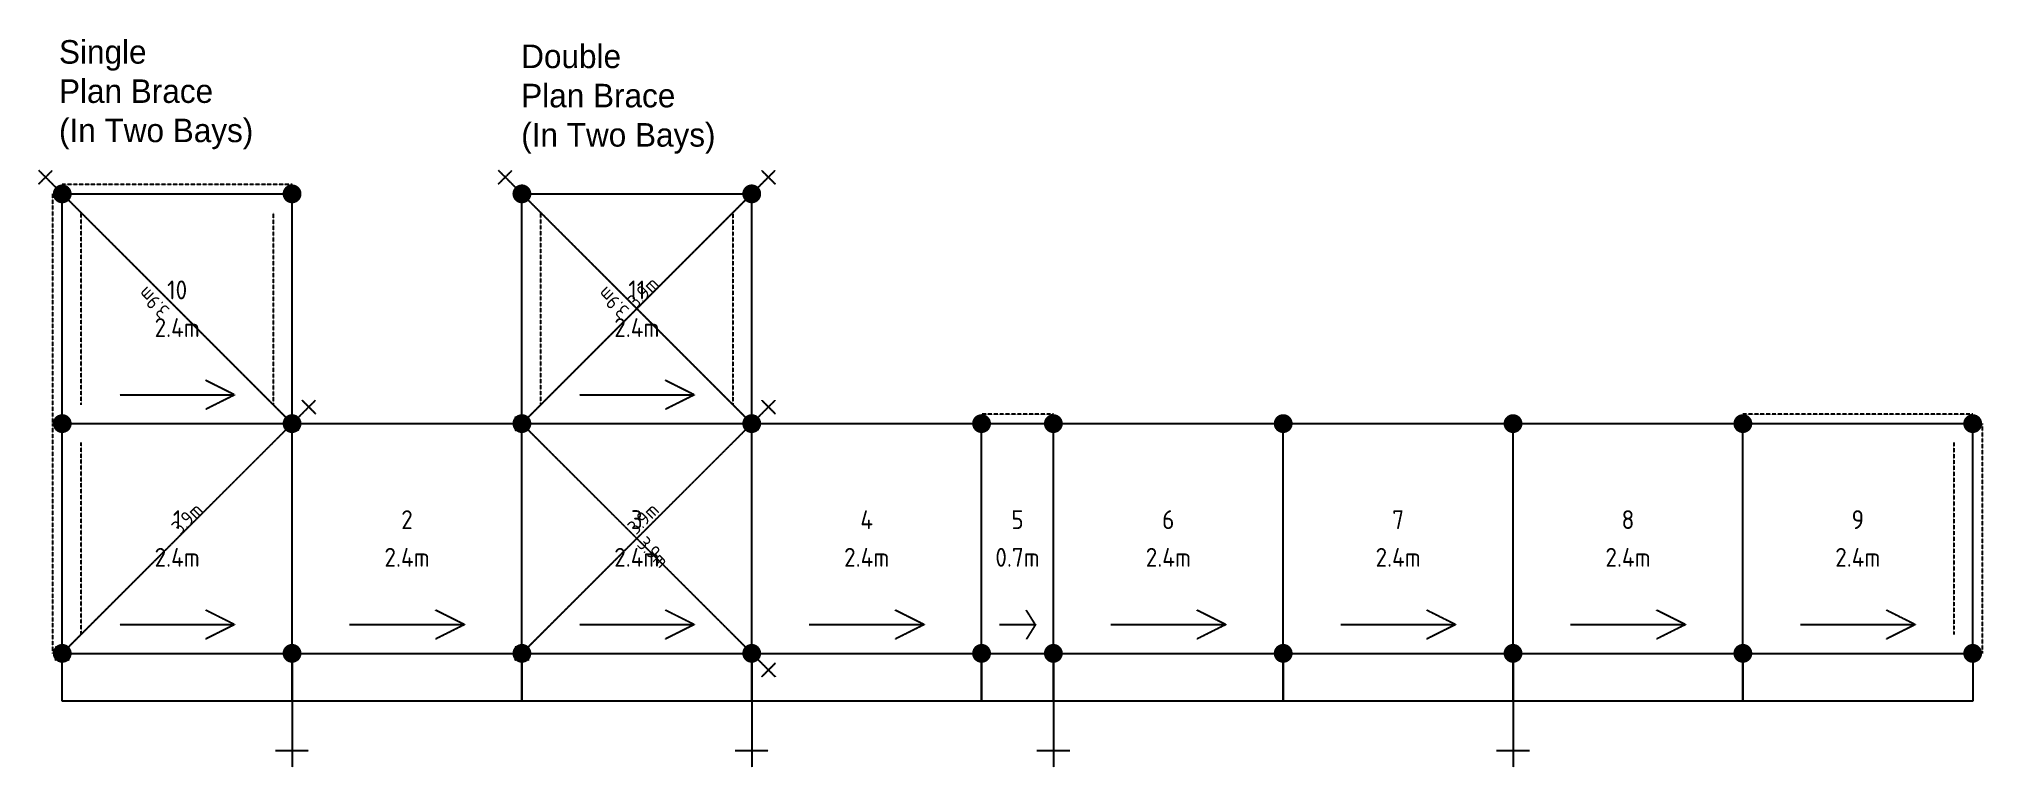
# Model space of a CAD drawing. Header units: millimetres. Extents: x 42845 to 63467, y 6030 to 13761.
import ezdxf
from ezdxf.enums import TextEntityAlignment as Align

# ---------------------------------------------------------------- set-up
doc = ezdxf.new("R2010")
doc.units = ezdxf.units.MM
doc.linetypes.add('KwikScaf_DASHED', pattern=[3.75, 2.5, -1.25])
doc.linetypes.add('KwikScaf_Line', pattern=[1, 1, 0])
doc.layers.get('0').update_dxf_attribs({"linetype": 'CONTINUOUS'})
doc.layers.add('KwikScaf Schematic', color=7, linetype='CONTINUOUS')
doc.styles.add('ARCH', font='archd.shx', dxfattribs={"height": 250})
doc.styles.add('KwikScaf ISO', font='isocp.shx')

msp = doc.modelspace()

# ---------------------------------------------------------------- linework, layer by layer
at = {"layer": 'KwikScaf Schematic', "color": 3, "linetype": 'KwikScaf_Line'}
for p, q in [((45602.3346529628, 9606.041622612222), (42844.61820633527, 12363.75806923976)), ((42844.61820633527, 12222.33671300245), (42986.03956257257, 12363.75806923976)), ((50480.3346529628, 9606.041622612222), (47722.61820633526, 12363.75806923976)), ((47722.61820633526, 12222.33671300245), (47864.03956257257, 12363.75806923976)), ((47899.91329672549, 9606.041622612222), (50657.62974335303, 12363.75806923976)), ((50516.20838711572, 12363.75806923976), (50657.62974335303, 12222.33671300245)), ((43092.62397484414, 12115.75230073088), (45531.62397484414, 12115.75230073088)), ((43092.62397484414, 9676.752300730877), (43092.62397484414, 12115.75230073088)), ((45531.62397484414, 9676.752300730877), (45531.62397484414, 12115.75230073088)), ((47970.62397484414, 12115.75230073088), (50409.62397484414, 12115.75230073088)), ((47970.62397484414, 9676.752300730877), (47970.62397484414, 12115.75230073088)), ((50409.62397484414, 9676.752300730877), (50409.62397484414, 12115.75230073088)), ((44921.87397484414, 9981.627300730877), (44616.99897484414, 10134.06480073088)), ((49799.87397484414, 9981.627300730877), (49494.99897484414, 10134.06480073088)), ((43021.91329672549, 7167.041622612222), (45779.62974335303, 9924.758069239757)), ((43702.37397484414, 9981.627300730877), (44921.87397484414, 9981.627300730877)), ((44921.87397484414, 9981.627300730877), (44616.99897484414, 9829.189800730877)), ((45638.20838711572, 9924.758069239759), (45779.62974335303, 9783.336713002449)), ((47899.91329672549, 7167.041622612222), (50657.62974335303, 9924.758069239757)), ((48580.37397484414, 9981.627300730877), (49799.87397484414, 9981.627300730877)), ((49799.87397484414, 9981.627300730877), (49494.99897484414, 9829.189800730877)), ((50516.20838711572, 9924.758069239759), (50657.62974335303, 9783.336713002449)), ((45460.91329672549, 9606.041622612222), (45602.3346529628, 9747.462978849531)), ((47899.91329672549, 9747.462978849533), (50657.62974335303, 6989.746532221997)), ((48041.3346529628, 9747.462978849533), (47899.91329672549, 9606.041622612222)), ((47899.91329672549, 9747.462978849533), (48041.3346529628, 9606.041622612222)), ((50338.91329672549, 9606.041622612222), (50480.3346529628, 9747.462978849533)), ((43092.62397484414, 9676.752300730877), (45531.62397484414, 9676.752300730877)), ((43092.62397484414, 7237.752300730877), (43092.62397484414, 9676.752300730877)), ((45531.62397484414, 7237.752300730877), (45531.62397484414, 9676.752300730877)), ((45531.62397484414, 9676.752300730877), (47970.62397484414, 9676.752300730877)), ((47970.62397484414, 7237.752300730877), (47970.62397484414, 9676.752300730877)), ((47970.62397484414, 9676.752300730877), (50409.62397484414, 9676.752300730877)), ((50409.62397484414, 9676.752300730877), (52848.62397484414, 9676.752300730877)), ((50409.62397484414, 7237.752300730877), (50409.62397484414, 9676.752300730877)), ((52848.62397484414, 7237.752300730877), (52848.62397484414, 9676.752300730877)), ((53610.62397484414, 9676.752300730877), (56049.62397484414, 9676.752300730877)), ((56049.62397484414, 9676.752300730877), (58488.62397484414, 9676.752300730877)), ((56049.62397484414, 7237.752300730877), (56049.62397484414, 9676.752300730877)), ((58488.62397484414, 9676.752300730877), (60927.62397484414, 9676.752300730877)), ((58488.62397484414, 7237.752300730877), (58488.62397484414, 9676.752300730877)), ((60927.62397484414, 9676.752300730877), (63366.62397484414, 9676.752300730877)), ((60927.62397484414, 7237.752300730877), (60927.62397484414, 9676.752300730877)), ((63366.62397484414, 7237.752300730877), (63366.62397484414, 9676.752300730877)), ((44921.87397484414, 7542.627300730877), (44616.99897484414, 7695.064800730877)), ((47360.87397484414, 7542.627300730877), (47055.99897484414, 7695.064800730877)), ((49799.87397484414, 7542.627300730877), (49494.99897484414, 7695.064800730877)), ((52238.87397484414, 7542.627300730877), (51933.99897484414, 7695.064800730877)), ((55439.87397484414, 7542.627300730877), (55134.99897484414, 7695.064800730877)), ((57878.87397484414, 7542.627300730877), (57573.99897484414, 7695.064800730877)), ((60317.87397484414, 7542.627300730877), (60012.99897484414, 7695.064800730877)), ((62756.87397484414, 7542.627300730877), (62451.99897484414, 7695.064800730877)), ((43702.37397484414, 7542.627300730877), (44921.87397484414, 7542.627300730877)), ((44921.87397484414, 7542.627300730877), (44616.99897484414, 7390.189800730877)), ((46141.37397484414, 7542.627300730877), (47360.87397484414, 7542.627300730877)), ((47360.87397484414, 7542.627300730877), (47055.99897484414, 7390.189800730877)), ((48580.37397484414, 7542.627300730877), (49799.87397484414, 7542.627300730877)), ((49799.87397484414, 7542.627300730877), (49494.99897484414, 7390.189800730877)), ((51019.37397484414, 7542.627300730877), (52238.87397484414, 7542.627300730877)), ((52238.87397484414, 7542.627300730877), (51933.99897484414, 7390.189800730877)), ((54220.37397484414, 7542.627300730877), (55439.87397484414, 7542.627300730877)), ((55439.87397484414, 7542.627300730877), (55134.99897484414, 7390.189800730877)), ((56659.37397484414, 7542.627300730877), (57878.87397484414, 7542.627300730877)), ((57878.87397484414, 7542.627300730877), (57573.99897484414, 7390.189800730877)), ((59098.37397484414, 7542.627300730877), (60317.87397484414, 7542.627300730877)), ((60317.87397484414, 7542.627300730877), (60012.99897484414, 7390.189800730877)), ((61537.37397484414, 7542.627300730877), (62756.87397484414, 7542.627300730877)), ((62756.87397484414, 7542.627300730877), (62451.99897484414, 7390.189800730877)), ((43021.91329672549, 7308.462978849532), (43163.3346529628, 7167.041622612222)), ((43092.62397484414, 7237.752300730877), (45531.62397484414, 7237.752300730877)), ((43092.62397484414, 6729.752300730877), (43092.62397484414, 7237.752300730877)), ((45531.62397484414, 7237.752300730877), (45531.62397484414, 6729.752300730877)), ((45531.62397484414, 7237.752300730877), (47970.62397484414, 7237.752300730877)), ((45531.62397484414, 6729.752300730877), (45531.62397484414, 7237.752300730877)), ((47899.91329672549, 7308.462978849532), (48041.3346529628, 7167.041622612222)), ((47970.62397484414, 7237.752300730877), (47970.62397484414, 6729.752300730877)), ((47970.62397484414, 7237.752300730877), (50409.62397484414, 7237.752300730877)), ((47970.62397484414, 6729.752300730877), (47970.62397484414, 7237.752300730877)), ((50409.62397484414, 7237.752300730877), (52848.62397484414, 7237.752300730877)), ((50409.62397484414, 6729.752300730877), (50409.62397484414, 7237.752300730877)), ((50409.62397484414, 7237.752300730877), (50409.62397484414, 6729.752300730877)), ((52848.62397484414, 7237.752300730877), (52848.62397484414, 6729.752300730877)), ((53610.62397484414, 7237.752300730877), (56049.62397484414, 7237.752300730877)), ((53610.62397484414, 6729.752300730877), (53610.62397484414, 7237.752300730877)), ((56049.62397484414, 7237.752300730877), (58488.62397484414, 7237.752300730877)), ((56049.62397484414, 6729.752300730877), (56049.62397484414, 7237.752300730877)), ((56049.62397484414, 7237.752300730877), (56049.62397484414, 6729.752300730877)), ((58488.62397484414, 7237.752300730877), (60927.62397484414, 7237.752300730877)), ((58488.62397484414, 6729.752300730877), (58488.62397484414, 7237.752300730877)), ((58488.62397484414, 7237.752300730877), (58488.62397484414, 6729.752300730877)), ((60927.62397484414, 7237.752300730877), (63366.62397484414, 7237.752300730877)), ((60927.62397484414, 6729.752300730877), (60927.62397484414, 7237.752300730877)), ((60927.62397484414, 7237.752300730877), (60927.62397484414, 6729.752300730877)), ((63366.62397484414, 7237.752300730877), (63366.62397484414, 6729.752300730877)), ((50657.62974335303, 7131.167888459306), (50516.20838711572, 6989.746532221996)), ((45531.62397484414, 6729.752300730877), (43092.62397484414, 6729.752300730877)), ((45531.62397484414, 6729.752300730877), (45531.62397484414, 6029.752300730877)), ((47970.62397484414, 6729.752300730877), (45531.62397484414, 6729.752300730877)), ((50409.62397484414, 6729.752300730877), (47970.62397484414, 6729.752300730877)), ((52848.62397484414, 6729.752300730877), (50409.62397484414, 6729.752300730877)), ((50409.62397484414, 6729.752300730877), (50409.62397484414, 6029.752300730877)), ((56049.62397484414, 6729.752300730877), (53610.62397484414, 6729.752300730877)), ((58488.62397484414, 6729.752300730877), (56049.62397484414, 6729.752300730877)), ((60927.62397484414, 6729.752300730877), (58488.62397484414, 6729.752300730877)), ((58488.62397484414, 6729.752300730877), (58488.62397484414, 6029.752300730877)), ((63366.62397484414, 6729.752300730877), (60927.62397484414, 6729.752300730877)), ((45356.62397484414, 6204.752300730877), (45706.62397484414, 6204.752300730877)), ((50234.62397484414, 6204.752300730877), (50584.62397484414, 6204.752300730877)), ((58313.62397484414, 6204.752300730877), (58663.62397484414, 6204.752300730877))]:
    msp.add_line(p, q, dxfattribs=at)
at = {"layer": 'KwikScaf Schematic', "color": 3, "linetype": 'KwikScaf_DASHED'}
for p, q in [((45531.62397484414, 12215.75230073088), (43092.62397484414, 12215.75230073088)), ((42992.62397484414, 9676.752300730877), (42992.62397484414, 12115.75230073088)), ((43292.62397484414, 9876.752300730877), (43292.62397484414, 11915.75230073088)), ((45331.62397484414, 11915.75230073088), (45331.62397484414, 9876.752300730877)), ((48170.62397484414, 9876.752300730877), (48170.62397484414, 11915.75230073088)), ((50209.62397484414, 11915.75230073088), (50209.62397484414, 9876.752300730877)), ((63366.62397484414, 9776.752300730877), (60927.62397484414, 9776.752300730877)), ((42992.62397484414, 7237.752300730877), (42992.62397484414, 9676.752300730877)), ((63466.62397484414, 9676.752300730877), (63466.62397484414, 7237.752300730877)), ((43292.62397484414, 7437.752300730877), (43292.62397484414, 9476.752300730877)), ((63166.62397484414, 9476.752300730877), (63166.62397484414, 7437.752300730877))]:
    msp.add_line(p, q, dxfattribs=at)
at = {"layer": 'KwikScaf Schematic', "color": 4, "linetype": 'KwikScaf_DASHED'}
msp.add_line((53610.62397484414, 9776.752300730877), (52848.62397484414, 9776.752300730877), dxfattribs=at)
at = {"layer": 'KwikScaf Schematic', "color": 4, "linetype": 'KwikScaf_Line'}
for p, q in [((52848.62397484414, 9676.752300730877), (53610.62397484414, 9676.752300730877)), ((53610.62397484414, 7237.752300730877), (53610.62397484414, 9676.752300730877)), ((53420.12397484414, 7542.627300730877), (53324.87397484414, 7695.064800730877)), ((53039.12397484414, 7542.627300730877), (53420.12397484414, 7542.627300730877)), ((53420.12397484414, 7542.627300730877), (53324.87397484414, 7390.189800730877)), ((52848.62397484414, 7237.752300730877), (53610.62397484414, 7237.752300730877)), ((52848.62397484414, 6729.752300730877), (52848.62397484414, 7237.752300730877)), ((53610.62397484414, 7237.752300730877), (53610.62397484414, 6729.752300730877)), ((53610.62397484414, 6729.752300730877), (52848.62397484414, 6729.752300730877)), ((53610.62397484414, 6729.752300730877), (53610.62397484414, 6029.752300730877)), ((53435.62397484414, 6204.752300730877), (53785.62397484414, 6204.752300730877))]:
    msp.add_line(p, q, dxfattribs=at)
at = {"layer": 'KwikScaf Schematic', "color": 3, "linetype": 'KwikScaf_Line'}
for points in [[(43092.62397484414, 12165.75230073088, 100, 99.99999999999999, -0.1989123673796627), (43127.97931390347, 12151.1076397902, 99.99999999999999, 100, -0.1989123673796593), (43142.62397484414, 12115.75230073088, 100, 100, -0.1989123673796575), (43127.97931390347, 12080.39696167155, 100, 100, -0.1989123673796525), (43092.62397484414, 12065.75230073088, 100, 100, -0.1989123673796525), (43057.26863578481, 12080.39696167155, 100, 100, -0.1989123673796575), (43042.62397484414, 12115.75230073088, 100, 99.99999999999999, -0.1989123673796593), (43057.26863578481, 12151.1076397902, 99.99999999999999, 100, -0.1989123673796627)], [(47970.62397484414, 12165.75230073088, 100, 99.99999999999999, -0.1989123673796627), (48005.97931390347, 12151.1076397902, 99.99999999999999, 100, -0.1989123673796593), (48020.62397484414, 12115.75230073088, 100, 100, -0.1989123673796575), (48005.97931390347, 12080.39696167155, 100, 100, -0.1989123673796525), (47970.62397484414, 12065.75230073088, 100, 100, -0.1989123673796525), (47935.26863578481, 12080.39696167155, 100, 100, -0.1989123673796575), (47920.62397484414, 12115.75230073088, 100, 99.99999999999999, -0.1989123673796593), (47935.26863578481, 12151.1076397902, 99.99999999999999, 100, -0.1989123673796627)], [(43092.62397484414, 9726.752300730877, 100, 99.99999999999999, -0.1989123673796627), (43127.97931390347, 9712.107639790203, 99.99999999999999, 100, -0.1989123673796593), (43142.62397484414, 9676.752300730877, 100, 100, -0.1989123673796575), (43127.97931390347, 9641.39696167155, 100, 100, -0.1989123673796525), (43092.62397484414, 9626.752300730877, 100, 100, -0.1989123673796525), (43057.26863578481, 9641.39696167155, 100, 100, -0.1989123673796575), (43042.62397484414, 9676.752300730877, 100, 99.99999999999999, -0.1989123673796593), (43057.26863578481, 9712.107639790203, 99.99999999999999, 100, -0.1989123673796627)], [(45531.62397484414, 9726.752300730877, 100, 99.99999999999999, -0.1989123673796593), (45566.97931390347, 9712.107639790205, 99.99999999999999, 100, -0.1989123673796627), (45581.62397484414, 9676.752300730877, 100, 99.99999999999999, -0.1989123673796627), (45566.97931390347, 9641.39696167155, 99.99999999999999, 100, -0.1989123673796593), (45531.62397484414, 9626.752300730877, 100, 100, -0.1989123673796575), (45496.26863578481, 9641.39696167155, 100, 100, -0.1989123673796525), (45481.62397484414, 9676.752300730877, 100, 100, -0.1989123673796525), (45496.26863578481, 9712.107639790205, 100, 100, -0.1989123673796575)], [(45531.62397484414, 9726.752300730877, 100, 99.99999999999999, -0.1989123673796627), (45566.97931390347, 9712.107639790203, 99.99999999999999, 100, -0.1989123673796593), (45581.62397484414, 9676.752300730877, 100, 100, -0.1989123673796575), (45566.97931390347, 9641.39696167155, 100, 100, -0.1989123673796525), (45531.62397484414, 9626.752300730877, 100, 100, -0.1989123673796525), (45496.26863578481, 9641.39696167155, 100, 100, -0.1989123673796575), (45481.62397484414, 9676.752300730877, 100, 99.99999999999999, -0.1989123673796593), (45496.26863578481, 9712.107639790203, 99.99999999999999, 100, -0.1989123673796627)], [(47970.62397484414, 9726.752300730877, 100, 99.99999999999999, -0.1989123673796627), (48005.97931390347, 9712.107639790203, 99.99999999999999, 100, -0.1989123673796593), (48020.62397484414, 9676.752300730877, 100, 100, -0.1989123673796575), (48005.97931390347, 9641.39696167155, 100, 100, -0.1989123673796525), (47970.62397484414, 9626.752300730877, 100, 100, -0.1989123673796525), (47935.26863578481, 9641.39696167155, 100, 100, -0.1989123673796575), (47920.62397484414, 9676.752300730877, 100, 99.99999999999999, -0.1989123673796593), (47935.26863578481, 9712.107639790203, 99.99999999999999, 100, -0.1989123673796627)], [(50409.62397484414, 9726.752300730877, 100, 99.99999999999999, -0.1989123673796627), (50444.97931390347, 9712.107639790203, 99.99999999999999, 100, -0.1989123673796593), (50459.62397484414, 9676.752300730877, 100, 100, -0.1989123673796575), (50444.97931390347, 9641.39696167155, 100, 100, -0.1989123673796525), (50409.62397484414, 9626.752300730877, 100, 100, -0.1989123673796525), (50374.26863578481, 9641.39696167155, 100, 100, -0.1989123673796575), (50359.62397484414, 9676.752300730877, 100, 99.99999999999999, -0.1989123673796593), (50374.26863578481, 9712.107639790203, 99.99999999999999, 100, -0.1989123673796627)], [(50409.62397484414, 9726.752300730877, 100, 99.99999999999999, -0.1989123673796593), (50444.97931390347, 9712.107639790205, 99.99999999999999, 100, -0.1989123673796627), (50459.62397484414, 9676.752300730877, 100, 99.99999999999999, -0.1989123673796627), (50444.97931390347, 9641.39696167155, 99.99999999999999, 100, -0.1989123673796593), (50409.62397484414, 9626.752300730877, 100, 100, -0.1989123673796575), (50374.26863578481, 9641.39696167155, 100, 100, -0.1989123673796525), (50359.62397484414, 9676.752300730877, 100, 100, -0.1989123673796525), (50374.26863578481, 9712.107639790205, 100, 100, -0.1989123673796575)], [(53610.62397484414, 9726.752300730877, 100, 99.99999999999999, -0.1989123673796627), (53645.97931390347, 9712.107639790203, 99.99999999999999, 100, -0.1989123673796593), (53660.62397484414, 9676.752300730877, 100, 100, -0.1989123673796575), (53645.97931390347, 9641.39696167155, 100, 100, -0.1989123673796525), (53610.62397484414, 9626.752300730877, 100, 100, -0.1989123673796525), (53575.26863578481, 9641.39696167155, 100, 100, -0.1989123673796575), (53560.62397484414, 9676.752300730877, 100, 99.99999999999999, -0.1989123673796593), (53575.26863578481, 9712.107639790203, 99.99999999999999, 100, -0.1989123673796627)], [(56049.62397484414, 9726.752300730877, 100, 99.99999999999999, -0.1989123673796627), (56084.97931390347, 9712.107639790203, 99.99999999999999, 100, -0.1989123673796593), (56099.62397484414, 9676.752300730877, 100, 100, -0.1989123673796575), (56084.97931390347, 9641.39696167155, 100, 100, -0.1989123673796525), (56049.62397484414, 9626.752300730877, 100, 100, -0.1989123673796525), (56014.26863578481, 9641.39696167155, 100, 100, -0.1989123673796575), (55999.62397484414, 9676.752300730877, 100, 99.99999999999999, -0.1989123673796593), (56014.26863578481, 9712.107639790203, 99.99999999999999, 100, -0.1989123673796627)], [(58488.62397484414, 9726.752300730877, 100, 99.99999999999999, -0.1989123673796627), (58523.97931390347, 9712.107639790203, 99.99999999999999, 100, -0.1989123673796593), (58538.62397484414, 9676.752300730877, 100, 100, -0.1989123673796575), (58523.97931390347, 9641.39696167155, 100, 100, -0.1989123673796525), (58488.62397484414, 9626.752300730877, 100, 100, -0.1989123673796525), (58453.26863578481, 9641.39696167155, 100, 100, -0.1989123673796575), (58438.62397484414, 9676.752300730877, 100, 99.99999999999999, -0.1989123673796593), (58453.26863578481, 9712.107639790203, 99.99999999999999, 100, -0.1989123673796627)], [(60927.62397484414, 9726.752300730877, 100, 99.99999999999999, -0.1989123673796627), (60962.97931390347, 9712.107639790203, 99.99999999999999, 100, -0.1989123673796593), (60977.62397484414, 9676.752300730877, 100, 100, -0.1989123673796575), (60962.97931390347, 9641.39696167155, 100, 100, -0.1989123673796525), (60927.62397484414, 9626.752300730877, 100, 100, -0.1989123673796525), (60892.26863578481, 9641.39696167155, 100, 100, -0.1989123673796575), (60877.62397484414, 9676.752300730877, 100, 99.99999999999999, -0.1989123673796593), (60892.26863578481, 9712.107639790203, 99.99999999999999, 100, -0.1989123673796627)], [(45531.62397484414, 7287.752300730877, 100, 99.99999999999999, -0.1989123673796593), (45566.97931390347, 7273.107639790205, 99.99999999999999, 100, -0.1989123673796627), (45581.62397484414, 7237.752300730877, 100, 99.99999999999999, -0.1989123673796627), (45566.97931390347, 7202.396961671549, 99.99999999999999, 100, -0.1989123673796593), (45531.62397484414, 7187.752300730877, 100, 100, -0.1989123673796575), (45496.26863578481, 7202.39696167155, 100, 100, -0.1989123673796525), (45481.62397484414, 7237.752300730877, 100, 100, -0.1989123673796525), (45496.26863578481, 7273.107639790204, 100, 100, -0.1989123673796575)], [(47970.62397484414, 7287.752300730877, 100, 99.99999999999999, -0.1989123673796593), (48005.97931390347, 7273.107639790205, 99.99999999999999, 100, -0.1989123673796627), (48020.62397484414, 7237.752300730877, 100, 99.99999999999999, -0.1989123673796627), (48005.97931390347, 7202.396961671549, 99.99999999999999, 100, -0.1989123673796593), (47970.62397484414, 7187.752300730877, 100, 100, -0.1989123673796575), (47935.26863578481, 7202.39696167155, 100, 100, -0.1989123673796525), (47920.62397484414, 7237.752300730877, 100, 100, -0.1989123673796525), (47935.26863578481, 7273.107639790204, 100, 100, -0.1989123673796575)], [(50409.62397484414, 7287.752300730877, 100, 99.99999999999999, -0.1989123673796593), (50444.97931390347, 7273.107639790205, 99.99999999999999, 100, -0.1989123673796627), (50459.62397484414, 7237.752300730877, 100, 99.99999999999999, -0.1989123673796627), (50444.97931390347, 7202.396961671549, 99.99999999999999, 100, -0.1989123673796593), (50409.62397484414, 7187.752300730877, 100, 100, -0.1989123673796575), (50374.26863578481, 7202.39696167155, 100, 100, -0.1989123673796525), (50359.62397484414, 7237.752300730877, 100, 100, -0.1989123673796525), (50374.26863578481, 7273.107639790204, 100, 100, -0.1989123673796575)], [(52848.62397484414, 7287.752300730877, 100, 99.99999999999999, -0.1989123673796593), (52883.97931390347, 7273.107639790205, 99.99999999999999, 100, -0.1989123673796627), (52898.62397484414, 7237.752300730877, 100, 99.99999999999999, -0.1989123673796627), (52883.97931390347, 7202.396961671549, 99.99999999999999, 100, -0.1989123673796593), (52848.62397484414, 7187.752300730877, 100, 100, -0.1989123673796575), (52813.26863578481, 7202.39696167155, 100, 100, -0.1989123673796525), (52798.62397484414, 7237.752300730877, 100, 100, -0.1989123673796525), (52813.26863578481, 7273.107639790204, 100, 100, -0.1989123673796575)], [(56049.62397484414, 7287.752300730877, 100, 99.99999999999999, -0.1989123673796593), (56084.97931390347, 7273.107639790205, 99.99999999999999, 100, -0.1989123673796627), (56099.62397484414, 7237.752300730877, 100, 99.99999999999999, -0.1989123673796627), (56084.97931390347, 7202.396961671549, 99.99999999999999, 100, -0.1989123673796593), (56049.62397484414, 7187.752300730877, 100, 100, -0.1989123673796575), (56014.26863578481, 7202.39696167155, 100, 100, -0.1989123673796525), (55999.62397484414, 7237.752300730877, 100, 100, -0.1989123673796525), (56014.26863578481, 7273.107639790204, 100, 100, -0.1989123673796575)], [(58488.62397484414, 7287.752300730877, 100, 99.99999999999999, -0.1989123673796593), (58523.97931390347, 7273.107639790205, 99.99999999999999, 100, -0.1989123673796627), (58538.62397484414, 7237.752300730877, 100, 99.99999999999999, -0.1989123673796627), (58523.97931390347, 7202.396961671549, 99.99999999999999, 100, -0.1989123673796593), (58488.62397484414, 7187.752300730877, 100, 100, -0.1989123673796575), (58453.26863578481, 7202.39696167155, 100, 100, -0.1989123673796525), (58438.62397484414, 7237.752300730877, 100, 100, -0.1989123673796525), (58453.26863578481, 7273.107639790204, 100, 100, -0.1989123673796575)], [(60927.62397484414, 7287.752300730877, 100, 99.99999999999999, -0.1989123673796593), (60962.97931390347, 7273.107639790205, 99.99999999999999, 100, -0.1989123673796627), (60977.62397484414, 7237.752300730877, 100, 99.99999999999999, -0.1989123673796627), (60962.97931390347, 7202.396961671549, 99.99999999999999, 100, -0.1989123673796593), (60927.62397484414, 7187.752300730877, 100, 100, -0.1989123673796575), (60892.26863578481, 7202.39696167155, 100, 100, -0.1989123673796525), (60877.62397484414, 7237.752300730877, 100, 100, -0.1989123673796525), (60892.26863578481, 7273.107639790204, 100, 100, -0.1989123673796575)], [(63366.62397484414, 7287.752300730877, 100, 99.99999999999999, -0.1989123673796593), (63401.97931390347, 7273.107639790205, 99.99999999999999, 100, -0.1989123673796627), (63416.62397484414, 7237.752300730877, 100, 99.99999999999999, -0.1989123673796627), (63401.97931390347, 7202.396961671549, 99.99999999999999, 100, -0.1989123673796593), (63366.62397484414, 7187.752300730877, 100, 100, -0.1989123673796575), (63331.26863578481, 7202.39696167155, 100, 100, -0.1989123673796525), (63316.62397484414, 7237.752300730877, 100, 100, -0.1989123673796525), (63331.26863578481, 7273.107639790204, 100, 100, -0.1989123673796575)]]:
    msp.add_lwpolyline(points, format="xyseb", close=True, dxfattribs=at)
at = {"layer": 'KwikScaf Schematic', "color": 3, "linetype": 'KwikScaf_Line', "const_width": 100}
for points in [[(45531.62397484414, 12165.75230073088, -0.1989123673796651), (45566.97931390347, 12151.1076397902, -0.1989123673796651), (45581.62397484414, 12115.75230073088, -0.1989123673796603), (45566.97931390347, 12080.39696167155, -0.1989123673796536), (45531.62397484414, 12065.75230073088, -0.1989123673796489), (45496.26863578481, 12080.39696167155, -0.1989123673796489), (45481.62397484414, 12115.75230073088, -0.1989123673796536), (45496.26863578481, 12151.1076397902, -0.1989123673796603)], [(50409.62397484414, 12165.75230073088, -0.1989123673796651), (50444.97931390347, 12151.1076397902, -0.1989123673796651), (50459.62397484414, 12115.75230073088, -0.1989123673796603), (50444.97931390347, 12080.39696167155, -0.1989123673796536), (50409.62397484414, 12065.75230073088, -0.1989123673796489), (50374.26863578481, 12080.39696167155, -0.1989123673796489), (50359.62397484414, 12115.75230073088, -0.1989123673796536), (50374.26863578481, 12151.1076397902, -0.1989123673796603)], [(43092.62397484414, 9726.752300730877, -0.198912367379658), (43127.97931390347, 9712.107639790205, -0.198912367379658), (43142.62397484414, 9676.752300730877, -0.198912367379658), (43127.97931390347, 9641.39696167155, -0.198912367379658), (43092.62397484414, 9626.752300730877, -0.198912367379658), (43057.26863578481, 9641.39696167155, -0.198912367379658), (43042.62397484414, 9676.752300730877, -0.198912367379658), (43057.26863578481, 9712.107639790205, -0.198912367379658)], [(45531.62397484414, 9726.752300730877, -0.1989123673796651), (45566.97931390347, 9712.107639790203, -0.1989123673796651), (45581.62397484414, 9676.752300730877, -0.1989123673796603), (45566.97931390347, 9641.39696167155, -0.1989123673796536), (45531.62397484414, 9626.752300730877, -0.1989123673796489), (45496.26863578481, 9641.39696167155, -0.1989123673796489), (45481.62397484414, 9676.752300730877, -0.1989123673796536), (45496.26863578481, 9712.107639790203, -0.1989123673796603)], [(47970.62397484414, 9726.752300730877, -0.198912367379658), (48005.97931390347, 9712.107639790205, -0.198912367379658), (48020.62397484414, 9676.752300730877, -0.198912367379658), (48005.97931390347, 9641.39696167155, -0.198912367379658), (47970.62397484414, 9626.752300730877, -0.198912367379658), (47935.26863578481, 9641.39696167155, -0.198912367379658), (47920.62397484414, 9676.752300730877, -0.198912367379658), (47935.26863578481, 9712.107639790205, -0.198912367379658)], [(47970.62397484414, 9726.752300730877, -0.1989123673796651), (48005.97931390347, 9712.107639790203, -0.1989123673796651), (48020.62397484414, 9676.752300730877, -0.1989123673796603), (48005.97931390347, 9641.39696167155, -0.1989123673796536), (47970.62397484414, 9626.752300730877, -0.1989123673796489), (47935.26863578481, 9641.39696167155, -0.1989123673796489), (47920.62397484414, 9676.752300730877, -0.1989123673796536), (47935.26863578481, 9712.107639790203, -0.1989123673796603)], [(50409.62397484414, 9726.752300730877, -0.1989123673796651), (50444.97931390347, 9712.107639790203, -0.1989123673796651), (50459.62397484414, 9676.752300730877, -0.1989123673796603), (50444.97931390347, 9641.39696167155, -0.1989123673796536), (50409.62397484414, 9626.752300730877, -0.1989123673796489), (50374.26863578481, 9641.39696167155, -0.1989123673796489), (50359.62397484414, 9676.752300730877, -0.1989123673796536), (50374.26863578481, 9712.107639790203, -0.1989123673796603)], [(52848.62397484414, 9726.752300730877, -0.1989123673796651), (52883.97931390347, 9712.107639790203, -0.1989123673796651), (52898.62397484414, 9676.752300730877, -0.1989123673796603), (52883.97931390347, 9641.39696167155, -0.1989123673796536), (52848.62397484414, 9626.752300730877, -0.1989123673796489), (52813.26863578481, 9641.39696167155, -0.1989123673796489), (52798.62397484414, 9676.752300730877, -0.1989123673796536), (52813.26863578481, 9712.107639790203, -0.1989123673796603)], [(56049.62397484414, 9726.752300730877, -0.1989123673796651), (56084.97931390347, 9712.107639790203, -0.1989123673796651), (56099.62397484414, 9676.752300730877, -0.1989123673796603), (56084.97931390347, 9641.39696167155, -0.1989123673796536), (56049.62397484414, 9626.752300730877, -0.1989123673796489), (56014.26863578481, 9641.39696167155, -0.1989123673796489), (55999.62397484414, 9676.752300730877, -0.1989123673796536), (56014.26863578481, 9712.107639790203, -0.1989123673796603)], [(58488.62397484414, 9726.752300730877, -0.1989123673796651), (58523.97931390347, 9712.107639790203, -0.1989123673796651), (58538.62397484414, 9676.752300730877, -0.1989123673796603), (58523.97931390347, 9641.39696167155, -0.1989123673796536), (58488.62397484414, 9626.752300730877, -0.1989123673796489), (58453.26863578481, 9641.39696167155, -0.1989123673796489), (58438.62397484414, 9676.752300730877, -0.1989123673796536), (58453.26863578481, 9712.107639790203, -0.1989123673796603)], [(60927.62397484414, 9726.752300730877, -0.1989123673796651), (60962.97931390347, 9712.107639790203, -0.1989123673796651), (60977.62397484414, 9676.752300730877, -0.1989123673796603), (60962.97931390347, 9641.39696167155, -0.1989123673796536), (60927.62397484414, 9626.752300730877, -0.1989123673796489), (60892.26863578481, 9641.39696167155, -0.1989123673796489), (60877.62397484414, 9676.752300730877, -0.1989123673796536), (60892.26863578481, 9712.107639790203, -0.1989123673796603)], [(63366.62397484414, 9726.752300730877, -0.1989123673796651), (63401.97931390347, 9712.107639790203, -0.1989123673796651), (63416.62397484414, 9676.752300730877, -0.1989123673796603), (63401.97931390347, 9641.39696167155, -0.1989123673796536), (63366.62397484414, 9626.752300730877, -0.1989123673796489), (63331.26863578481, 9641.39696167155, -0.1989123673796489), (63316.62397484414, 9676.752300730877, -0.1989123673796536), (63331.26863578481, 9712.107639790203, -0.1989123673796603)], [(43092.62397484414, 7287.752300730877, -0.198912367379658), (43127.97931390347, 7273.107639790204, -0.198912367379658), (43142.62397484414, 7237.752300730877, -0.198912367379658), (43127.97931390347, 7202.39696167155, -0.198912367379658), (43092.62397484414, 7187.752300730877, -0.198912367379658), (43057.26863578481, 7202.39696167155, -0.198912367379658), (43042.62397484414, 7237.752300730877, -0.198912367379658), (43057.26863578481, 7273.107639790204, -0.198912367379658)], [(45531.62397484414, 7287.752300730877, -0.198912367379658), (45566.97931390347, 7273.107639790204, -0.198912367379658), (45581.62397484414, 7237.752300730877, -0.198912367379658), (45566.97931390347, 7202.39696167155, -0.198912367379658), (45531.62397484414, 7187.752300730877, -0.198912367379658), (45496.26863578481, 7202.39696167155, -0.198912367379658), (45481.62397484414, 7237.752300730877, -0.198912367379658), (45496.26863578481, 7273.107639790204, -0.198912367379658)], [(47970.62397484414, 7287.752300730877, -0.198912367379658), (48005.97931390347, 7273.107639790204, -0.198912367379658), (48020.62397484414, 7237.752300730877, -0.198912367379658), (48005.97931390347, 7202.39696167155, -0.198912367379658), (47970.62397484414, 7187.752300730877, -0.198912367379658), (47935.26863578481, 7202.39696167155, -0.198912367379658), (47920.62397484414, 7237.752300730877, -0.198912367379658), (47935.26863578481, 7273.107639790204, -0.198912367379658)], [(50409.62397484414, 7287.752300730877, -0.198912367379658), (50444.97931390347, 7273.107639790204, -0.198912367379658), (50459.62397484414, 7237.752300730877, -0.198912367379658), (50444.97931390347, 7202.39696167155, -0.198912367379658), (50409.62397484414, 7187.752300730877, -0.198912367379658), (50374.26863578481, 7202.39696167155, -0.198912367379658), (50359.62397484414, 7237.752300730877, -0.198912367379658), (50374.26863578481, 7273.107639790204, -0.198912367379658)], [(53610.62397484414, 7287.752300730877, -0.198912367379658), (53645.97931390347, 7273.107639790204, -0.198912367379658), (53660.62397484414, 7237.752300730877, -0.198912367379658), (53645.97931390347, 7202.39696167155, -0.198912367379658), (53610.62397484414, 7187.752300730877, -0.198912367379658), (53575.26863578481, 7202.39696167155, -0.198912367379658), (53560.62397484414, 7237.752300730877, -0.198912367379658), (53575.26863578481, 7273.107639790204, -0.198912367379658)], [(56049.62397484414, 7287.752300730877, -0.198912367379658), (56084.97931390347, 7273.107639790204, -0.198912367379658), (56099.62397484414, 7237.752300730877, -0.198912367379658), (56084.97931390347, 7202.39696167155, -0.198912367379658), (56049.62397484414, 7187.752300730877, -0.198912367379658), (56014.26863578481, 7202.39696167155, -0.198912367379658), (55999.62397484414, 7237.752300730877, -0.198912367379658), (56014.26863578481, 7273.107639790204, -0.198912367379658)], [(58488.62397484414, 7287.752300730877, -0.198912367379658), (58523.97931390347, 7273.107639790204, -0.198912367379658), (58538.62397484414, 7237.752300730877, -0.198912367379658), (58523.97931390347, 7202.39696167155, -0.198912367379658), (58488.62397484414, 7187.752300730877, -0.198912367379658), (58453.26863578481, 7202.39696167155, -0.198912367379658), (58438.62397484414, 7237.752300730877, -0.198912367379658), (58453.26863578481, 7273.107639790204, -0.198912367379658)], [(60927.62397484414, 7287.752300730877, -0.198912367379658), (60962.97931390347, 7273.107639790204, -0.198912367379658), (60977.62397484414, 7237.752300730877, -0.198912367379658), (60962.97931390347, 7202.39696167155, -0.198912367379658), (60927.62397484414, 7187.752300730877, -0.198912367379658), (60892.26863578481, 7202.39696167155, -0.198912367379658), (60877.62397484414, 7237.752300730877, -0.198912367379658), (60892.26863578481, 7273.107639790204, -0.198912367379658)]]:
    msp.add_lwpolyline(points, format="xyb", close=True, dxfattribs=at)
at = {"layer": 'KwikScaf Schematic', "color": 4, "linetype": 'KwikScaf_Line'}
for points in [[(52848.62397484414, 9726.752300730877, 100, 99.99999999999999, -0.1989123673796627), (52883.97931390347, 9712.107639790203, 99.99999999999999, 100, -0.1989123673796593), (52898.62397484414, 9676.752300730877, 100, 100, -0.1989123673796575), (52883.97931390347, 9641.39696167155, 100, 100, -0.1989123673796525), (52848.62397484414, 9626.752300730877, 100, 100, -0.1989123673796525), (52813.26863578481, 9641.39696167155, 100, 100, -0.1989123673796575), (52798.62397484414, 9676.752300730877, 100, 99.99999999999999, -0.1989123673796593), (52813.26863578481, 9712.107639790203, 99.99999999999999, 100, -0.1989123673796627)], [(53610.62397484414, 9726.752300730877, 100, 100, -0.1989123673796651), (53645.97931390347, 9712.107639790203, 100, 100, -0.1989123673796651), (53660.62397484414, 9676.752300730877, 100, 100, -0.1989123673796589), (53645.97931390347, 9641.39696167155, 100, 100, -0.198912367379653), (53610.62397484414, 9626.752300730877, 100, 99.99999999999999, -0.1989123673796558), (53575.26863578481, 9641.39696167155, 99.99999999999999, 100, -0.1989123673796541), (53560.62397484414, 9676.752300730877, 100, 99.99999999999999, -0.1989123673796608), (53575.26863578481, 9712.107639790203, 99.99999999999999, 100, -0.1989123673796633)], [(53610.62397484414, 7287.752300730877, 100, 99.99999999999999, -0.1989123673796583), (53645.97931390347, 7273.107639790204, 99.99999999999999, 100, -0.1989123673796587), (53660.62397484414, 7237.752300730877, 100, 99.99999999999999, -0.1989123673796587), (53645.97931390347, 7202.39696167155, 99.99999999999999, 100, -0.1989123673796583), (53610.62397484414, 7187.752300730877, 100, 100, -0.1989123673796577), (53575.26863578481, 7202.39696167155, 100, 100, -0.1989123673796573), (53560.62397484414, 7237.752300730877, 100, 100, -0.1989123673796573), (53575.26863578481, 7273.107639790204, 100, 100, -0.1989123673796577)]]:
    msp.add_lwpolyline(points, format="xyseb", close=True, dxfattribs=at)
at = {"layer": 'KwikScaf Schematic', "color": 4, "linetype": 'KwikScaf_Line', "const_width": 100}
msp.add_lwpolyline([(52848.62397484414, 7287.752300730877, -0.198912367379658), (52883.97931390347, 7273.107639790204, -0.198912367379658), (52898.62397484414, 7237.752300730877, -0.198912367379658), (52883.97931390347, 7202.39696167155, -0.198912367379658), (52848.62397484414, 7187.752300730877, -0.198912367379658), (52813.26863578481, 7202.39696167155, -0.198912367379658), (52798.62397484414, 7237.752300730877, -0.198912367379658), (52813.26863578481, 7273.107639790204, -0.198912367379658)], format="xyb", close=True, dxfattribs=at)

# ---------------------------------------------------------------- texts
at = {"char_height": 250, "attachment_point": 1, "style": 'ARCH'}
for s, insert, width in [('Single^JPlan Brace^J(In Two Bays)', (43058.19818398522, 13748.13207013259), 2599.05273004403), ('Double\\PPlan Brace^J(In Two Bays)', (47963.36633415578, 13700.98006302564), 3248.816072094458)]:
    msp.add_mtext(s, dxfattribs=dict(at, insert=insert, width=width))
at = {"layer": 'KwikScaf Schematic', "style": 'KwikScaf ISO'}
for s, p in [('10', (44312.12397484414, 11096.25230073088)), ('11', (49190.12397484414, 11096.25230073088)), ('2.4m', (44312.12397484414, 10696.25230073088)), ('2.4m', (49190.12397484414, 10696.25230073088)), ('1', (44312.12397484414, 8657.252300730877)), ('2', (46751.12397484414, 8657.252300730877)), ('3', (49190.12397484414, 8657.252300730877)), ('4', (51629.12397484414, 8657.252300730877)), ('5', (53229.62397484414, 8657.252300730877)), ('6', (54830.12397484414, 8657.252300730877)), ('7', (57269.12397484414, 8657.252300730877)), ('8', (59708.12397484414, 8657.252300730877)), ('9', (62147.12397484414, 8657.252300730877)), ('2.4m', (44312.12397484414, 8257.252300730877)), ('2.4m', (46751.12397484414, 8257.252300730877)), ('2.4m', (49190.12397484414, 8257.252300730877)), ('2.4m', (51629.12397484414, 8257.252300730877)), ('0.7m', (53229.62397484414, 8257.252300730877)), ('2.4m', (54830.12397484414, 8257.252300730877)), ('2.4m', (57269.12397484414, 8257.252300730877)), ('2.4m', (59708.12397484414, 8257.252300730877)), ('2.4m', (62147.12397484414, 8257.252300730877))]:
    msp.add_text(s, height=200, dxfattribs=at).set_placement(p, align=Align.MIDDLE_CENTER)
for rotation, p in [(45, (49310.48219815792, 11016.61052404464)), (134.9999999999954, (44113.76575153038, 11016.61052404464)), (134.9999999999954, (48991.76575153038, 11016.61052404464)), (45, (44471.48219815791, 8616.610524044645)), (44.99999999999079, (49310.48219815792, 8616.610524044645)), (315.0000000000046, (49310.48219815792, 8258.89407741711))]:
    msp.add_text('3.9m', height=150, rotation=rotation, dxfattribs=at).set_placement(p, align=Align.CENTER)

doc.saveas('drawing.dxf')
